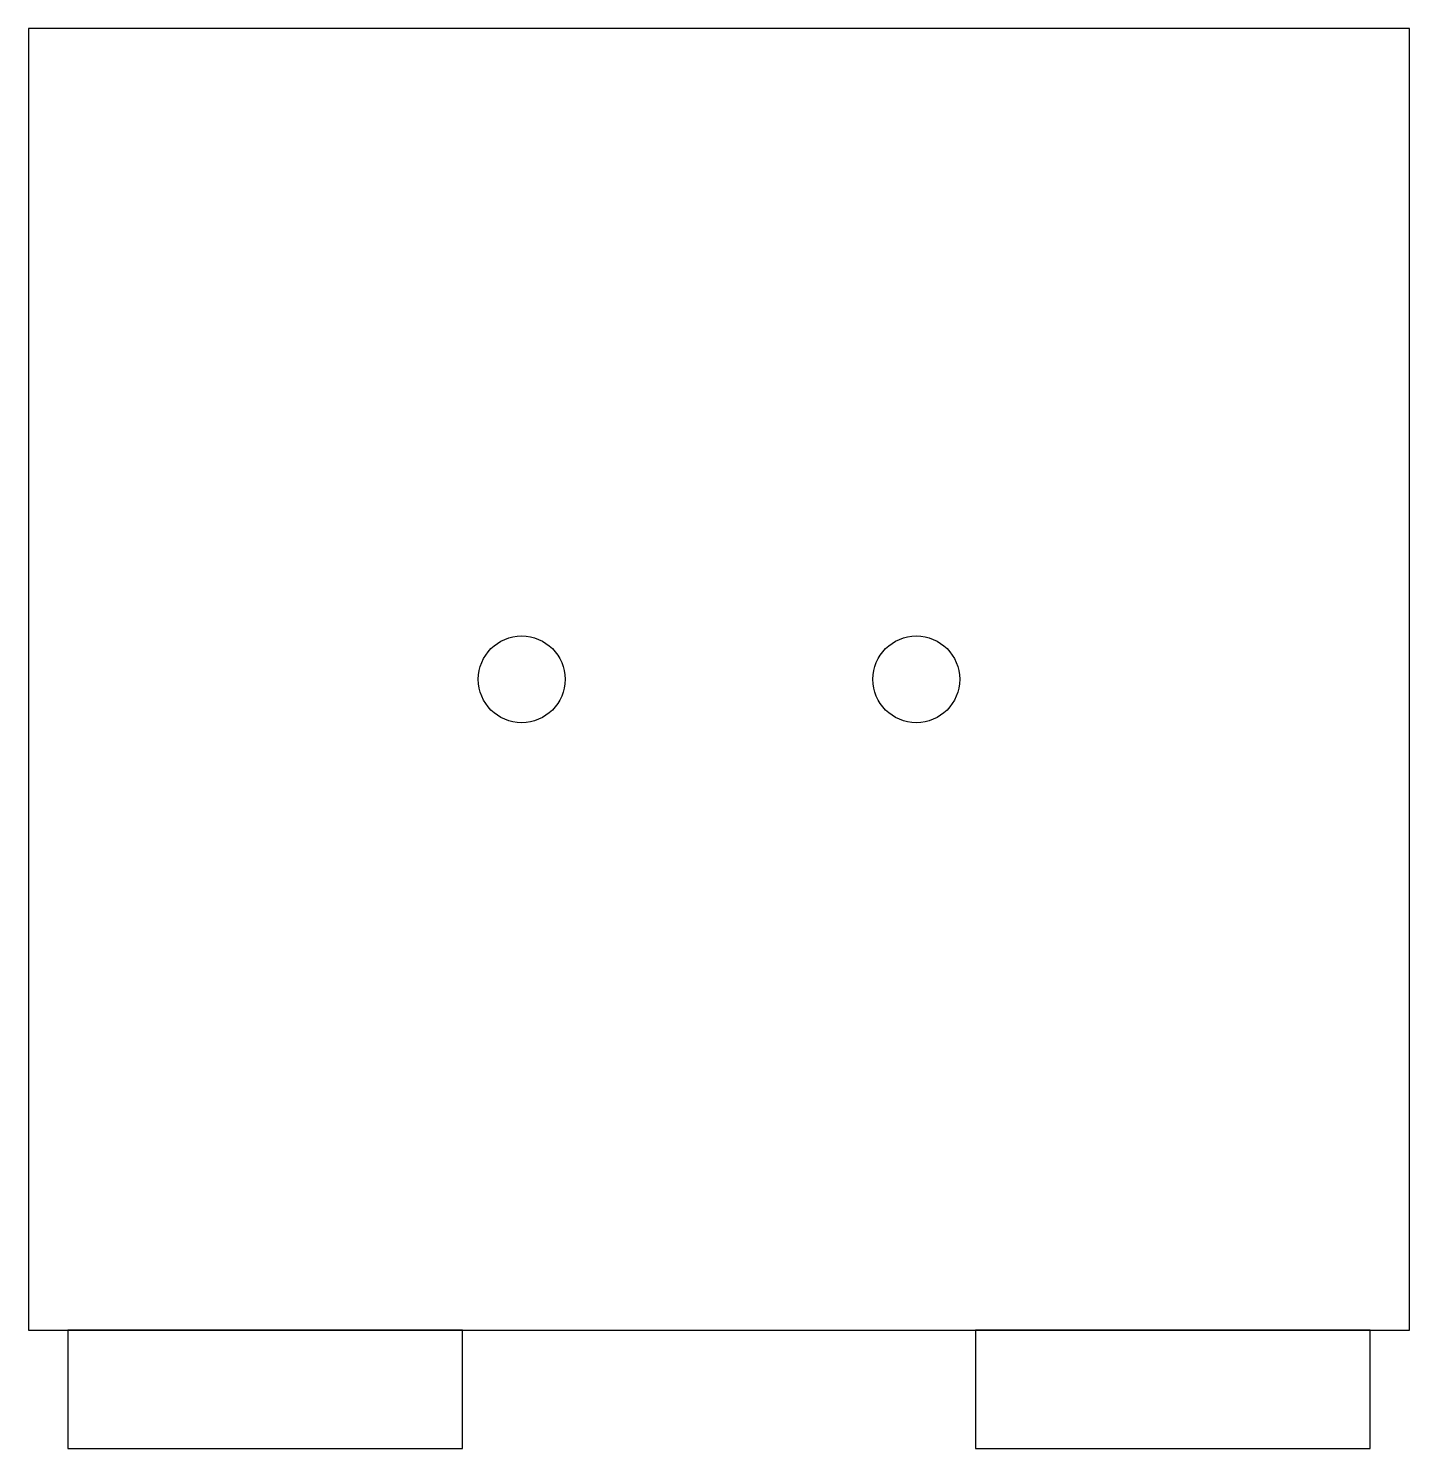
# Model space of a CAD drawing. Header units: metres. Extents: x 0 to 35, y -3 to 33.
import ezdxf

# ---------------------------------------------------------------- set-up
doc = ezdxf.new("R2010")
doc.units = ezdxf.units.M

msp = doc.modelspace()

# ---------------------------------------------------------------- linework, layer by layer
for points in [[(0, 0), (35, 0), (35, 33), (0, 33)], [(1, 0), (1, -3), (11, -3), (11, 0)], [(24, 0), (24, -3), (34, -3), (34, 0)]]:
    msp.add_lwpolyline(points, close=True)
for centre in [(12.5, 16.5), (22.5, 16.5)]:
    msp.add_circle(centre, 1.1)

doc.saveas('drawing.dxf')
